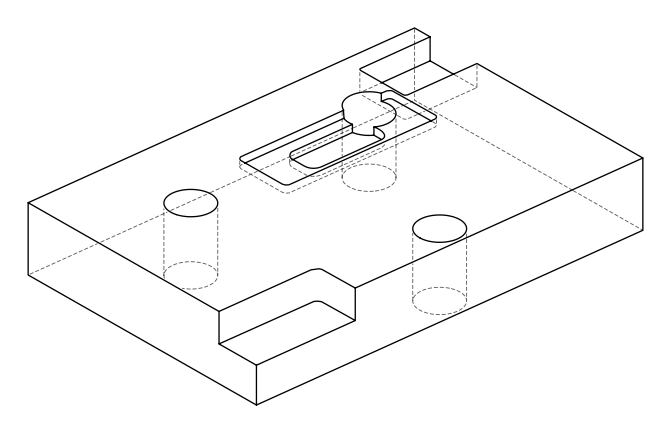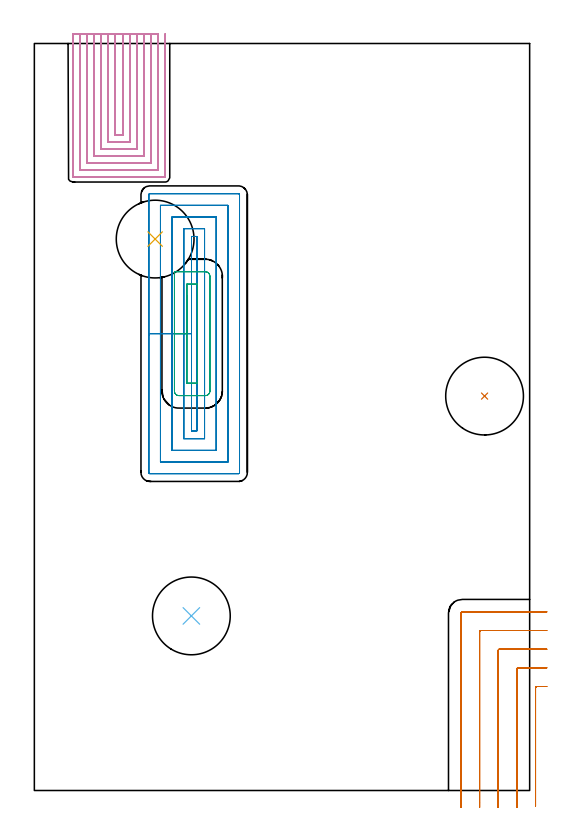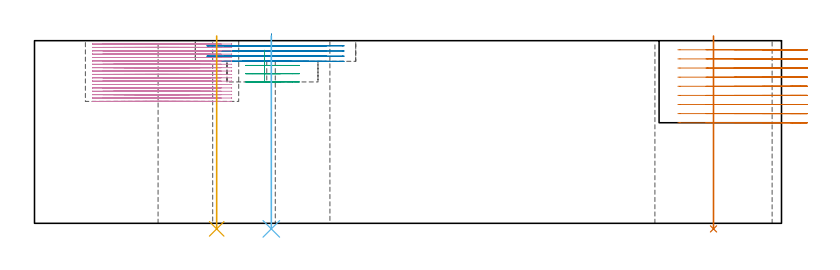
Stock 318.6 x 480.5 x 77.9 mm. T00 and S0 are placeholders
(PLAN: 7 operations, 4 tool changes, 95 min)
(1 MILL_CORNER_NOTCH_RECTANGULAR | CORNER_NOTCH_RECTANGULAR | NXT0201_012 | Follow Part, ap 4, ae 75% | 13.21 min | 223977 mm3)
(2 MILL_RECTANGULAR_POCKET | POCKET_RECTANGULAR_STRAIGHT | UGT0201_101 | Follow Part, ap 2.5, ae 75% | 14.99 min | 114208 mm3)
(3 MILL_RECTANGULAR_POCKET_1 | POCKET_RECTANGULAR_STRAIGHT_1 | NXT0201_012 | Follow Part, ap 4, ae 75% | 2.42 min | 31876 mm3)
(4 MILL_SLOT | SLOT_PARTIAL_RECTANGULAR | NXT0201_008 | Follow Part, ap 1.5, ae 75% | 63.34 min | 150803 mm3)
(5 INDEXABLE_INSERT_DRILL_THROUGH_HOLE_FROM_SOLID | STEP1HOLE | NXT0302_038 | 0.33 min | 139314 mm3)
(6 INDEXABLE_INSERT_DRILL_THROUGH_HOLE_FROM_SOLID_1 | STEP1HOLE_1 | NXT0302_038 | 0.33 min | 152894 mm3)
(7 INDEXABLE_INSERT_DRILL_THROUGH_HOLE_FROM_SOLID_2 | STEP1HOLE_2 | NXT0302_038 | 0.33 min | 152870 mm3)
(TOOL NXT0201_012 | ENDMILL 16mm [2P460-1600-NA 1630] | D16 FL38 Z6)
(TOOL UGT0201_101 | End Mill 10 mm | D10 FL12 Z2)
(TOOL NXT0201_008 | ENDMILL 6mm [2P460-0600-NA 1630] | D6 FL26 Z6)
(TOOL NXT0302_038 | Index. Insert Drill 50mm [880-D5000L50-04] | D50 PA176 FL200 Z2)
(OP 1 MILL_CORNER_NOTCH_RECTANGULAR)
G17 G21 G94 G90
T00 M6
G54
G17 G0 G90 X329.6 Y66.9 S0 M3
G43 Z87.9 H1
Z74.011
G94 G1 X326.6 F250.
X323.194 F500.
G3 X322.4 Y66.106 R0.8
G1 Y-7.04
Y-10.04 F250.
G0 Z87.9
X329.6 Y78.9
Z74.011
G1 X326.6
X311.195 F500.
G3 X310.4 Y78.105 R0.8
G1 Y-8.
Y-11. F250.
G0 Z87.9
X329.6 Y90.9
Z74.011
G1 X326.6
X299.195 F500.
G3 X298.4 Y90.105 R0.8
G1 Y-8.
Y-11. F250.
G0 Z87.9
X329.6 Y102.9
Z74.011
G1 X326.6
X287.195 F500.
G3 X286.4 Y102.105 R0.8
G1 Y-8.
Y-11. F250.
G0 Z87.9
X329.6 Y114.9
Z74.011
G1 X326.6
X275.3 F500.
G3 X274.4 Y114. R0.9
G1 Y-8.
Y-11. F250.
G0 Z87.9
X329.6 Y66.9
Z70.122
G1 X326.6
X323.194 F500.
G3 X322.4 Y66.106 R0.8
G1 Y-7.04
Y-10.04 F250.
G0 Z87.9
X329.6 Y78.9
Z70.122
G1 X326.6
X311.195 F500.
G3 X310.4 Y78.105 R0.8
G1 Y-8.
Y-11. F250.
G0 Z87.9
X329.6 Y90.9
Z70.122
G1 X326.6
X299.195 F500.
G3 X298.4 Y90.105 R0.8
G1 Y-8.
Y-11. F250.
G0 Z87.9
X329.6 Y102.9
Z70.122
G1 X326.6
X287.195 F500.
G3 X286.4 Y102.105 R0.8
G1 Y-8.
Y-11. F250.
G0 Z87.9
X329.6 Y114.9
Z70.122
G1 X326.6
X275.3 F500.
G3 X274.4 Y114. R0.9
G1 Y-8.
Y-11. F250.
G0 Z87.9
X329.6 Y66.9
Z66.233
G1 X326.6
X323.194 F500.
G3 X322.4 Y66.106 R0.8
G1 Y-7.04
Y-10.04 F250.
G0 Z87.9
X329.6 Y78.9
Z66.233
G1 X326.6
X311.195 F500.
G3 X310.4 Y78.105 R0.8
G1 Y-8.
Y-11. F250.
G0 Z87.9
X329.6 Y90.9
Z66.233
G1 X326.6
X299.195 F500.
G3 X298.4 Y90.105 R0.8
G1 Y-8.
Y-11. F250.
G0 Z87.9
X329.6 Y102.9
Z66.233
G1 X326.6
X287.195 F500.
G3 X286.4 Y102.105 R0.8
G1 Y-8.
Y-11. F250.
G0 Z87.9
X329.6 Y114.9
Z66.233
G1 X326.6
X275.3 F500.
G3 X274.4 Y114. R0.9
G1 Y-8.
Y-11. F250.
G0 Z87.9
X329.6 Y66.9
Z62.344
G1 X326.6
X323.194 F500.
G3 X322.4 Y66.106 R0.8
G1 Y-7.04
Y-10.04 F250.
G0 Z87.9
X329.6 Y78.9
Z62.344
G1 X326.6
X311.195 F500.
G3 X310.4 Y78.105 R0.8
G1 Y-8.
Y-11. F250.
G0 Z87.9
X329.6 Y90.9
Z62.344
G1 X326.6
X299.195 F500.
G3 X298.4 Y90.105 R0.8
G1 Y-8.
Y-11. F250.
G0 Z87.9
X329.6 Y102.9
Z62.344
G1 X326.6
X287.195 F500.
G3 X286.4 Y102.105 R0.8
G1 Y-8.
Y-11. F250.
G0 Z87.9
X329.6 Y114.9
Z62.344
G1 X326.6
X275.3 F500.
G3 X274.4 Y114. R0.9
G1 Y-8.
Y-11. F250.
G0 Z87.9
X329.6 Y66.9
Z58.456
G1 X326.6
X323.194 F500.
G3 X322.4 Y66.106 R0.8
G1 Y-7.04
Y-10.04 F250.
G0 Z87.9
X329.6 Y78.9
Z58.456
G1 X326.6
X311.195 F500.
G3 X310.4 Y78.105 R0.8
G1 Y-8.
Y-11. F250.
G0 Z87.9
X329.6 Y90.9
Z58.456
G1 X326.6
X299.195 F500.
G3 X298.4 Y90.105 R0.8
G1 Y-8.
Y-11. F250.
G0 Z87.9
X329.6 Y102.9
Z58.456
G1 X326.6
X287.195 F500.
G3 X286.4 Y102.105 R0.8
G1 Y-8.
Y-11. F250.
G0 Z87.9
X329.6 Y114.9
Z58.456
G1 X326.6
X275.3 F500.
G3 X274.4 Y114. R0.9
G1 Y-8.
Y-11. F250.
G0 Z87.9
X329.6 Y66.9
Z54.567
G1 X326.6
X323.194 F500.
G3 X322.4 Y66.106 R0.8
G1 Y-7.04
Y-10.04 F250.
G0 Z87.9
X329.6 Y78.9
Z54.567
G1 X326.6
X311.195 F500.
G3 X310.4 Y78.105 R0.8
G1 Y-8.
Y-11. F250.
G0 Z87.9
X329.6 Y90.9
Z54.567
G1 X326.6
X299.195 F500.
G3 X298.4 Y90.105 R0.8
G1 Y-8.
Y-11. F250.
G0 Z87.9
X329.6 Y102.9
Z54.567
G1 X326.6
X287.195 F500.
G3 X286.4 Y102.105 R0.8
G1 Y-8.
Y-11. F250.
G0 Z87.9
X329.6 Y114.9
Z54.567
G1 X326.6
X275.3 F500.
G3 X274.4 Y114. R0.9
G1 Y-8.
Y-11. F250.
G0 Z87.9
X329.6 Y66.9
Z50.678
G1 X326.6
X323.194 F500.
G3 X322.4 Y66.106 R0.8
G1 Y-7.04
Y-10.04 F250.
G0 Z87.9
X329.6 Y78.9
Z50.678
G1 X326.6
X311.195 F500.
G3 X310.4 Y78.105 R0.8
G1 Y-8.
Y-11. F250.
G0 Z87.9
X329.6 Y90.9
Z50.678
G1 X326.6
X299.195 F500.
G3 X298.4 Y90.105 R0.8
G1 Y-8.
Y-11. F250.
G0 Z87.9
X329.6 Y102.9
Z50.678
G1 X326.6
X287.195 F500.
G3 X286.4 Y102.105 R0.8
G1 Y-8.
Y-11. F250.
G0 Z87.9
X329.6 Y114.9
Z50.678
G1 X326.6
X275.3 F500.
G3 X274.4 Y114. R0.9
G1 Y-8.
Y-11. F250.
G0 Z87.9
X329.6 Y66.9
Z46.789
G1 X326.6
X323.194 F500.
G3 X322.4 Y66.106 R0.8
G1 Y-7.04
Y-10.04 F250.
G0 Z87.9
X329.6 Y78.9
Z46.789
G1 X326.6
X311.195 F500.
G3 X310.4 Y78.105 R0.8
G1 Y-8.
Y-11. F250.
G0 Z87.9
X329.6 Y90.9
Z46.789
G1 X326.6
X299.195 F500.
G3 X298.4 Y90.105 R0.8
G1 Y-8.
Y-11. F250.
G0 Z87.9
X329.6 Y102.9
Z46.789
G1 X326.6
X287.195 F500.
G3 X286.4 Y102.105 R0.8
G1 Y-8.
Y-11. F250.
G0 Z87.9
X329.6 Y114.9
Z46.789
G1 X326.6
X275.3 F500.
G3 X274.4 Y114. R0.9
G1 Y-8.
Y-11. F250.
G0 Z87.9
X329.6 Y66.9
Z42.9
G1 X326.6
X323.194 F500.
G3 X322.4 Y66.106 R0.8
G1 Y-7.04
Y-10.04 F250.
G0 Z87.9
X329.6 Y78.9
Z42.9
G1 X326.6
X311.195 F500.
G3 X310.4 Y78.105 R0.8
G1 Y-8.
Y-11. F250.
G0 Z87.9
X329.6 Y90.9
Z42.9
G1 X326.6
X299.195 F500.
G3 X298.4 Y90.105 R0.8
G1 Y-8.
Y-11. F250.
G0 Z87.9
X329.6 Y102.9
Z42.9
G1 X326.6
X287.195 F500.
G3 X286.4 Y102.105 R0.8
G1 Y-8.
Y-11. F250.
G0 Z87.9
X329.6 Y114.9
Z42.9
G1 X326.6
X275.3 F500.
G3 X274.4 Y114. R0.9
G1 Y-8.
Y-11. F250.
G0 Z87.9
M5
M2
(OP 2 MILL_RECTANGULAR_POCKET)
G17 G21 G94 G90
T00 M6
G54
G17 G0 G90 X101.1 Y313.257 S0 M3
G43 Z87.9 H0
Z80.9
G94 G1 Y293.85 Z75.7 F250.
Y231.3 F500.
X104.5
Y356.4
X101.1
Y293.85
X96.1
Y226.3
X109.5
Y361.4
X96.1
Y293.85
X88.6
Y218.8
X117.
Y368.9
X88.6
Y293.85
X81.1
Y211.3
X124.5
Y376.4
X81.1
Y293.85
X73.6
Y204.5
G3 X74.3 Y203.8 R0.7
G1 X131.3
G3 X132. Y204.5 R0.7
G1 Y383.2
G3 X131.3 Y383.9 R0.7
G1 X74.3
G3 X73.6 Y383.2 R0.7
G1 Y293.85
Y292.85
G0 X101.1 Y313.257 Z78.7
G1 Y293.85 Z73.5 F250.
Y231.3 F500.
X104.5
Y356.4
X101.1
Y293.85
X96.1
Y226.3
X109.5
Y361.4
X96.1
Y293.85
X88.6
Y218.8
X117.
Y368.9
X88.6
Y293.85
X81.1
Y211.3
X124.5
Y376.4
X81.1
Y293.85
X73.6
Y204.5
G3 X74.3 Y203.8 R0.7
G1 X131.3
G3 X132. Y204.5 R0.7
G1 Y383.2
G3 X131.3 Y383.9 R0.7
G1 X74.3
G3 X73.6 Y383.2 R0.7
G1 Y293.85
Y292.85
G0 X101.1 Y313.257 Z76.5
G1 Y293.85 Z71.3 F250.
Y231.3 F500.
X104.5
Y356.4
X101.1
Y293.85
X96.1
Y226.3
X109.5
Y361.4
X96.1
Y293.85
X88.6
Y218.8
X117.
Y368.9
X88.6
Y293.85
X81.1
Y211.3
X124.5
Y376.4
X81.1
Y293.85
X73.6
Y204.5
G3 X74.3 Y203.8 R0.7
G1 X131.3
G3 X132. Y204.5 R0.7
G1 Y383.2
G3 X131.3 Y383.9 R0.7
G1 X74.3
G3 X73.6 Y383.2 R0.7
G1 Y293.85
Y292.85
G0 X101.1 Y313.257 Z74.3
G1 Y293.85 Z69.1 F250.
Y231.3 F500.
X104.5
Y356.4
X101.1
Y293.85
X96.1
Y226.3
X109.5
Y361.4
X96.1
Y293.85
X88.6
Y218.8
X117.
Y368.9
X88.6
Y293.85
X81.1
Y211.3
X124.5
Y376.4
X81.1
Y293.85
X73.6
Y204.5
G3 X74.3 Y203.8 R0.7
G1 X131.3
G3 X132. Y204.5 R0.7
G1 Y383.2
G3 X131.3 Y383.9 R0.7
G1 X74.3
G3 X73.6 Y383.2 R0.7
G1 Y293.85
Y292.85
G0 Z87.9
M5
M2
(OP 3 MILL_RECTANGULAR_POCKET_1)
G17 G21 G94 G90
T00 M6
G54
G17 G0 G90 X98.1 Y318.183 S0 M3
G43 Z87.9 H1
Z73.86
G94 G1 Y293.85 Z67.34 F250.
Y262. F500.
X104.9
Y325.7
X98.1
Y293.85
X90.1
Y256.9
G3 X93. Y254. R2.9
G1 X110.
G3 X112.9 Y256.9 R2.9
G1 Y330.8
G3 X110. Y333.7 R2.9
G1 X90.1
Y293.85
Y292.85
G0 X98.1 Y318.183 Z70.34
G1 Y293.85 Z63.82 F250.
Y262. F500.
X104.9
Y325.7
X98.1
Y293.85
X90.1
Y256.9
G3 X93. Y254. R2.9
G1 X110.
G3 X112.9 Y256.9 R2.9
G1 Y330.8
G3 X110. Y333.7 R2.9
G1 X90.1
Y293.85
Y292.85
G0 X98.1 Y318.183 Z66.82
G1 Y293.85 Z60.3 F250.
Y262. F500.
X104.9
Y325.7
X98.1
Y293.85
X90.1
Y256.9
G3 X93. Y254. R2.9
G1 X110.
G3 X112.9 Y256.9 R2.9
G1 Y330.8
G3 X110. Y333.7 R2.9
G1 X90.1
Y293.85
Y292.85
G0 Z87.9
M5
M2
(OP 4 MILL_SLOT)
G17 G21 G94 G90
T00 M6
G54
G17 G0 G90 X51.7 Y486.5 S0 M3
G43 Z87.9 H1
Z76.461
G94 G1 Y483.5 F250.
Y421.4 F500.
X57.1
Y483.5
Y486.5 F250.
X47.2
Y483.5
Y416.9 F500.
X61.6
Y483.5
Y486.5 F250.
X42.7
Y483.5
Y412.4 F500.
X66.1
Y483.5
Y486.5 F250.
X38.2
Y483.5
Y407.9 F500.
X70.6
Y483.5
Y486.5 F250.
X33.7
Y483.5
Y403.4 F500.
X75.1
Y483.5
Y486.5 F250.
X29.2
Y483.5
Y398.9 F500.
X79.6
Y483.5
Y486.5 F250.
X24.7
Y483.5
Y394.5 F500.
X24.705 Y394.445
X24.745 Y394.405
X24.8 Y394.4
X84.
X84.055 Y394.405
X84.095 Y394.445
X84.1 Y394.5
Y483.5
Y486.5 F250.
G0 X51.7 Z75.022
G1 Y483.5
Y421.4 F500.
X57.1
Y483.5
Y486.5 F250.
X47.2
Y483.5
Y416.9 F500.
X61.6
Y483.5
Y486.5 F250.
X42.7
Y483.5
Y412.4 F500.
X66.1
Y483.5
Y486.5 F250.
X38.2
Y483.5
Y407.9 F500.
X70.6
Y483.5
Y486.5 F250.
X33.7
Y483.5
Y403.4 F500.
X75.1
Y483.5
Y486.5 F250.
X29.2
Y483.5
Y398.9 F500.
X79.6
Y483.5
Y486.5 F250.
X24.7
Y483.5
Y394.5 F500.
X24.705 Y394.445
X24.745 Y394.405
X24.8 Y394.4
X84.
X84.055 Y394.405
X84.095 Y394.445
X84.1 Y394.5
Y483.5
Y486.5 F250.
G0 X51.7 Z73.583
G1 Y483.5
Y421.4 F500.
X57.1
Y483.5
Y486.5 F250.
X47.2
Y483.5
Y416.9 F500.
X61.6
Y483.5
Y486.5 F250.
X42.7
Y483.5
Y412.4 F500.
X66.1
Y483.5
Y486.5 F250.
X38.2
Y483.5
Y407.9 F500.
X70.6
Y483.5
Y486.5 F250.
X33.7
Y483.5
Y403.4 F500.
X75.1
Y483.5
Y486.5 F250.
X29.2
Y483.5
Y398.9 F500.
X79.6
Y483.5
Y486.5 F250.
X24.7
Y483.5
Y394.5 F500.
X24.705 Y394.445
X24.745 Y394.405
X24.8 Y394.4
X84.
X84.055 Y394.405
X84.095 Y394.445
X84.1 Y394.5
Y483.5
Y486.5 F250.
G0 X51.7 Z72.144
G1 Y483.5
Y421.4 F500.
X57.1
Y483.5
Y486.5 F250.
X47.2
Y483.5
Y416.9 F500.
X61.6
Y483.5
Y486.5 F250.
X42.7
Y483.5
Y412.4 F500.
X66.1
Y483.5
Y486.5 F250.
X38.2
Y483.5
Y407.9 F500.
X70.6
Y483.5
Y486.5 F250.
X33.7
Y483.5
Y403.4 F500.
X75.1
Y483.5
Y486.5 F250.
X29.2
Y483.5
Y398.9 F500.
X79.6
Y483.5
Y486.5 F250.
X24.7
Y483.5
Y394.5 F500.
X24.705 Y394.445
X24.745 Y394.405
X24.8 Y394.4
X84.
X84.055 Y394.405
X84.095 Y394.445
X84.1 Y394.5
Y483.5
Y486.5 F250.
G0 X51.7 Z70.705
G1 Y483.5
Y421.4 F500.
X57.1
Y483.5
Y486.5 F250.
X47.2
Y483.5
Y416.9 F500.
X61.6
Y483.5
Y486.5 F250.
X42.7
Y483.5
Y412.4 F500.
X66.1
Y483.5
Y486.5 F250.
X38.2
Y483.5
Y407.9 F500.
X70.6
Y483.5
Y486.5 F250.
X33.7
Y483.5
Y403.4 F500.
X75.1
Y483.5
Y486.5 F250.
X29.2
Y483.5
Y398.9 F500.
X79.6
Y483.5
Y486.5 F250.
X24.7
Y483.5
Y394.5 F500.
X24.705 Y394.445
X24.745 Y394.405
X24.8 Y394.4
X84.
X84.055 Y394.405
X84.095 Y394.445
X84.1 Y394.5
Y483.5
Y486.5 F250.
G0 X51.7 Z69.267
G1 Y483.5
Y421.4 F500.
X57.1
Y483.5
Y486.5 F250.
X47.2
Y483.5
Y416.9 F500.
X61.6
Y483.5
Y486.5 F250.
X42.7
Y483.5
Y412.4 F500.
X66.1
Y483.5
Y486.5 F250.
X38.2
Y483.5
Y407.9 F500.
X70.6
Y483.5
Y486.5 F250.
X33.7
Y483.5
Y403.4 F500.
X75.1
Y483.5
Y486.5 F250.
X29.2
Y483.5
Y398.9 F500.
X79.6
Y483.5
Y486.5 F250.
X24.7
Y483.5
Y394.5 F500.
X24.705 Y394.445
X24.745 Y394.405
X24.8 Y394.4
X84.
X84.055 Y394.405
X84.095 Y394.445
X84.1 Y394.5
Y483.5
Y486.5 F250.
G0 X51.7 Z67.828
G1 Y483.5
Y421.4 F500.
X57.1
Y483.5
Y486.5 F250.
X47.2
Y483.5
Y416.9 F500.
X61.6
Y483.5
Y486.5 F250.
X42.7
Y483.5
Y412.4 F500.
X66.1
Y483.5
Y486.5 F250.
X38.2
Y483.5
Y407.9 F500.
X70.6
Y483.5
Y486.5 F250.
X33.7
Y483.5
Y403.4 F500.
X75.1
Y483.5
Y486.5 F250.
X29.2
Y483.5
Y398.9 F500.
X79.6
Y483.5
Y486.5 F250.
X24.7
Y483.5
Y394.5 F500.
X24.705 Y394.445
X24.745 Y394.405
X24.8 Y394.4
X84.
X84.055 Y394.405
X84.095 Y394.445
X84.1 Y394.5
Y483.5
Y486.5 F250.
G0 X51.7 Z66.389
G1 Y483.5
Y421.4 F500.
X57.1
Y483.5
Y486.5 F250.
X47.2
Y483.5
Y416.9 F500.
X61.6
Y483.5
Y486.5 F250.
X42.7
Y483.5
Y412.4 F500.
X66.1
Y483.5
Y486.5 F250.
X38.2
Y483.5
Y407.9 F500.
X70.6
Y483.5
Y486.5 F250.
X33.7
Y483.5
Y403.4 F500.
X75.1
Y483.5
Y486.5 F250.
X29.2
Y483.5
Y398.9 F500.
X79.6
Y483.5
Y486.5 F250.
X24.7
Y483.5
Y394.5 F500.
X24.705 Y394.445
X24.745 Y394.405
X24.8 Y394.4
X84.
X84.055 Y394.405
X84.095 Y394.445
X84.1 Y394.5
Y483.5
Y486.5 F250.
G0 X51.7 Z64.95
G1 Y483.5
Y421.4 F500.
X57.1
Y483.5
Y486.5 F250.
X47.2
Y483.5
Y416.9 F500.
X61.6
Y483.5
Y486.5 F250.
X42.7
Y483.5
Y412.4 F500.
X66.1
Y483.5
Y486.5 F250.
X38.2
Y483.5
Y407.9 F500.
X70.6
Y483.5
Y486.5 F250.
X33.7
Y483.5
Y403.4 F500.
X75.1
Y483.5
Y486.5 F250.
X29.2
Y483.5
Y398.9 F500.
X79.6
Y483.5
Y486.5 F250.
X24.7
Y483.5
Y394.5 F500.
X24.705 Y394.445
X24.745 Y394.405
X24.8 Y394.4
X84.
X84.055 Y394.405
X84.095 Y394.445
X84.1 Y394.5
Y483.5
Y486.5 F250.
G0 X51.7 Z63.511
G1 Y483.5
Y421.4 F500.
X57.1
Y483.5
Y486.5 F250.
X47.2
Y483.5
Y416.9 F500.
X61.6
Y483.5
Y486.5 F250.
X42.7
Y483.5
Y412.4 F500.
X66.1
Y483.5
Y486.5 F250.
X38.2
Y483.5
Y407.9 F500.
X70.6
Y483.5
Y486.5 F250.
X33.7
Y483.5
Y403.4 F500.
X75.1
Y483.5
Y486.5 F250.
X29.2
Y483.5
Y398.9 F500.
X79.6
Y483.5
Y486.5 F250.
X24.7
Y483.5
Y394.5 F500.
X24.705 Y394.445
X24.745 Y394.405
X24.8 Y394.4
X84.
X84.055 Y394.405
X84.095 Y394.445
X84.1 Y394.5
Y483.5
Y486.5 F250.
G0 X51.7 Z62.072
G1 Y483.5
Y421.4 F500.
X57.1
Y483.5
Y486.5 F250.
X47.2
Y483.5
Y416.9 F500.
X61.6
Y483.5
Y486.5 F250.
X42.7
Y483.5
Y412.4 F500.
X66.1
Y483.5
Y486.5 F250.
X38.2
Y483.5
Y407.9 F500.
X70.6
Y483.5
Y486.5 F250.
X33.7
Y483.5
Y403.4 F500.
X75.1
Y483.5
Y486.5 F250.
X29.2
Y483.5
Y398.9 F500.
X79.6
Y483.5
Y486.5 F250.
X24.7
Y483.5
Y394.5 F500.
X24.705 Y394.445
X24.745 Y394.405
X24.8 Y394.4
X84.
X84.055 Y394.405
X84.095 Y394.445
X84.1 Y394.5
Y483.5
Y486.5 F250.
G0 X51.7 Z60.633
G1 Y483.5
Y421.4 F500.
X57.1
Y483.5
Y486.5 F250.
X47.2
Y483.5
Y416.9 F500.
X61.6
Y483.5
Y486.5 F250.
X42.7
Y483.5
Y412.4 F500.
X66.1
Y483.5
Y486.5 F250.
X38.2
Y483.5
Y407.9 F500.
X70.6
Y483.5
Y486.5 F250.
X33.7
Y483.5
Y403.4 F500.
X75.1
Y483.5
Y486.5 F250.
X29.2
Y483.5
Y398.9 F500.
X79.6
Y483.5
Y486.5 F250.
X24.7
Y483.5
Y394.5 F500.
X24.705 Y394.445
X24.745 Y394.405
X24.8 Y394.4
X84.
X84.055 Y394.405
X84.095 Y394.445
X84.1 Y394.5
Y483.5
Y486.5 F250.
G0 X51.7 Z59.194
G1 Y483.5
Y421.4 F500.
X57.1
Y483.5
Y486.5 F250.
X47.2
Y483.5
Y416.9 F500.
X61.6
Y483.5
Y486.5 F250.
X42.7
Y483.5
Y412.4 F500.
X66.1
Y483.5
Y486.5 F250.
X38.2
Y483.5
Y407.9 F500.
X70.6
Y483.5
Y486.5 F250.
X33.7
Y483.5
Y403.4 F500.
X75.1
Y483.5
Y486.5 F250.
X29.2
Y483.5
Y398.9 F500.
X79.6
Y483.5
Y486.5 F250.
X24.7
Y483.5
Y394.5 F500.
X24.705 Y394.445
X24.745 Y394.405
X24.8 Y394.4
X84.
X84.055 Y394.405
X84.095 Y394.445
X84.1 Y394.5
Y483.5
Y486.5 F250.
G0 X51.7 Z57.756
G1 Y483.5
Y421.4 F500.
X57.1
Y483.5
Y486.5 F250.
X47.2
Y483.5
Y416.9 F500.
X61.6
Y483.5
Y486.5 F250.
X42.7
Y483.5
Y412.4 F500.
X66.1
Y483.5
Y486.5 F250.
X38.2
Y483.5
Y407.9 F500.
X70.6
Y483.5
Y486.5 F250.
X33.7
Y483.5
Y403.4 F500.
X75.1
Y483.5
Y486.5 F250.
X29.2
Y483.5
Y398.9 F500.
X79.6
Y483.5
Y486.5 F250.
X24.7
Y483.5
Y394.5 F500.
X24.705 Y394.445
X24.745 Y394.405
X24.8 Y394.4
X84.
X84.055 Y394.405
X84.095 Y394.445
X84.1 Y394.5
Y483.5
Y486.5 F250.
G0 X51.7 Z56.317
G1 Y483.5
Y421.4 F500.
X57.1
Y483.5
Y486.5 F250.
X47.2
Y483.5
Y416.9 F500.
X61.6
Y483.5
Y486.5 F250.
X42.7
Y483.5
Y412.4 F500.
X66.1
Y483.5
Y486.5 F250.
X38.2
Y483.5
Y407.9 F500.
X70.6
Y483.5
Y486.5 F250.
X33.7
Y483.5
Y403.4 F500.
X75.1
Y483.5
Y486.5 F250.
X29.2
Y483.5
Y398.9 F500.
X79.6
Y483.5
Y486.5 F250.
X24.7
Y483.5
Y394.5 F500.
X24.705 Y394.445
X24.745 Y394.405
X24.8 Y394.4
X84.
X84.055 Y394.405
X84.095 Y394.445
X84.1 Y394.5
Y483.5
Y486.5 F250.
G0 X51.7 Z54.878
G1 Y483.5
Y421.4 F500.
X57.1
Y483.5
Y486.5 F250.
X47.2
Y483.5
Y416.9 F500.
X61.6
Y483.5
Y486.5 F250.
X42.7
Y483.5
Y412.4 F500.
X66.1
Y483.5
Y486.5 F250.
X38.2
Y483.5
Y407.9 F500.
X70.6
Y483.5
Y486.5 F250.
X33.7
Y483.5
Y403.4 F500.
X75.1
Y483.5
Y486.5 F250.
X29.2
Y483.5
Y398.9 F500.
X79.6
Y483.5
Y486.5 F250.
X24.7
Y483.5
Y394.5 F500.
X24.705 Y394.445
X24.745 Y394.405
X24.8 Y394.4
X84.
X84.055 Y394.405
X84.095 Y394.445
X84.1 Y394.5
Y483.5
Y486.5 F250.
G0 X51.7 Z53.439
G1 Y483.5
Y421.4 F500.
X57.1
Y483.5
Y486.5 F250.
X47.2
Y483.5
Y416.9 F500.
X61.6
Y483.5
Y486.5 F250.
X42.7
Y483.5
Y412.4 F500.
X66.1
Y483.5
Y486.5 F250.
X38.2
Y483.5
Y407.9 F500.
X70.6
Y483.5
Y486.5 F250.
X33.7
Y483.5
Y403.4 F500.
X75.1
Y483.5
Y486.5 F250.
X29.2
Y483.5
Y398.9 F500.
X79.6
Y483.5
Y486.5 F250.
X24.7
Y483.5
Y394.5 F500.
X24.705 Y394.445
X24.745 Y394.405
X24.8 Y394.4
X84.
X84.055 Y394.405
X84.095 Y394.445
X84.1 Y394.5
Y483.5
Y486.5 F250.
G0 X51.7 Z52.
G1 Y483.5
Y421.4 F500.
X57.1
Y483.5
Y486.5 F250.
X47.2
Y483.5
Y416.9 F500.
X61.6
Y483.5
Y486.5 F250.
X42.7
Y483.5
Y412.4 F500.
X66.1
Y483.5
Y486.5 F250.
X38.2
Y483.5
Y407.9 F500.
X70.6
Y483.5
Y486.5 F250.
X33.7
Y483.5
Y403.4 F500.
X75.1
Y483.5
Y486.5 F250.
X29.2
Y483.5
Y398.9 F500.
X79.6
Y483.5
Y486.5 F250.
X24.7
Y483.5
Y394.5 F500.
X24.705 Y394.445
X24.745 Y394.405
X24.8 Y394.4
X84.
X84.055 Y394.405
X84.095 Y394.445
X84.1 Y394.5
Y483.5
Y486.5 F250.
G0 Z87.9
M5
M2
(OP 5 INDEXABLE_INSERT_DRILL_THROUGH_HOLE_FROM_SOLID)
G17 G21 G94 G90
T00 M6
G54
G17 G0 G90 X77.7 Y354.7 S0 M3
G43 Z87.9 H1
G94 G81 G98 Z-2.373 F250. R79.9
G80
M5
M2
(OP 6 INDEXABLE_INSERT_DRILL_THROUGH_HOLE_FROM_SOLID_1)
G17 G21 G94 G90
T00 M6
G54
G17 G0 G90 X101. Y112.3 S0 M3
G43 Z87.9 H1
G94 G81 G98 Z-2.373 F250. R79.9
G80
M5
M2
(OP 7 INDEXABLE_INSERT_DRILL_THROUGH_HOLE_FROM_SOLID_2)
G17 G21 G94 G90
T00 M6
G54
G17 G0 G90 X289.6 Y253.7 S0 M3
G43 Z87.9 H1
G94 G81 G98 Z-2.373 F250. R79.9
G80
M5
M2
